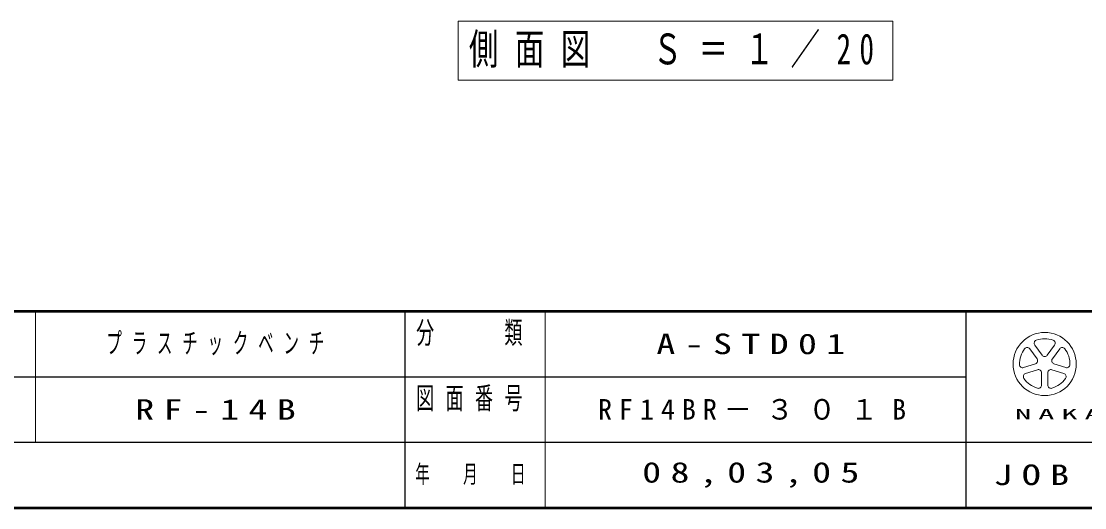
# Model space of a CAD drawing. Units: millimetres on the paper, scale 1:20. Extents: x -365 to 0, y 0 to 257.
# Drawn here: x -171 to -57.3, y 0 to 52 of the extents above; entities that cross this region are included whole.
import ezdxf

# ---------------------------------------------------------------- set-up
doc = ezdxf.new("R2010")
doc.units = ezdxf.units.MM
doc.layers.add('LY_1', color=7, linetype='Continuous', lineweight=25)
doc.layers.add('LY_3', color=7, linetype='Continuous', lineweight=13)
doc.styles.add('ＭＳ ゴシック', font='')
doc.styles.get('ＭＳ ゴシック').set_extended_font_data('MS Gothic')

msp = doc.modelspace()

# ---------------------------------------------------------------- linework, layer by layer
at = {"layer": 'LY_1', "lineweight": 13}
for p, q in [((-77.798, 52.01), (-124.298, 52.01)), ((-124.298, 52.01), (-124.298, 45.71)), ((-77.798, 45.71), (-77.798, 52.01)), ((-124.298, 45.71), (-77.798, 45.71))]:
    msp.add_line(p, q, dxfattribs=at)
at = {"layer": 'LY_3', "lineweight": 50}
for p, q in [((-365, 21), (0, 21)), ((-365, 0), (0, 0))]:
    msp.add_line(p, q, dxfattribs=at)
at = {"layer": 'LY_3'}
for p, q in [((-169.5, 21), (-169.5, 7)), ((-115, 21), (-115, 0)), ((-62.629, 17.393), (-61.844, 16.313)), ((-61.298, 16.313), (-60.513, 17.393)), ((-62.39, 15.917), (-63.175, 16.997)), ((-59.967, 16.997), (-60.752, 15.917)), ((-63.828, 14.985), (-62.559, 15.397)), ((-60.583, 15.397), (-59.313, 14.985)), ((-62.35, 14.755), (-63.62, 14.343)), ((-61.908, 13.099), (-61.908, 14.434)), ((-61.233, 14.434), (-61.233, 13.099)), ((-59.522, 14.343), (-60.792, 14.755))]:
    msp.add_line(p, q, dxfattribs=at)
at = {"layer": 'LY_3', "color": 211, "lineweight": 25}
for p, q in [((-130, 21), (-130, 0)), ((-70, 21), (-70, 0)), ((-182.5, 14), (-70, 14)), ((-237.5, 7), (0, 7))]:
    msp.add_line(p, q, dxfattribs=at)
at = {"layer": 'LY_3'}
msp.add_circle((-61.571, 15.363), 3.375, dxfattribs=at)
for centre, radius, start, end in [((-63.448, 16.798), 0.338, 35.99999, 142.60154), ((-62.356, 17.592), 0.338, 109.39847, 215.99997), ((-61.571, 15.363), 2.7, 70.60155, 109.39847), ((-60.786, 17.592), 0.338, 324, 70.60155), ((-59.694, 16.798), 0.338, 37.39846, 143.99995), ((-61.571, 15.363), 2.7, 142.60154, 181.39846), ((-61.571, 16.512), 0.338, 215.99998, 324), ((-61.571, 15.363), 2.7, 358.60155, 37.39847), ((-63.933, 15.306), 0.338, 181.39848, 287.99997), ((-62.663, 15.718), 0.338, 287.99998, 35.99999), ((-60.479, 15.718), 0.338, 143.99996, 251.99999), ((-59.209, 15.306), 0.338, 252.00001, 358.60156), ((-63.516, 14.022), 0.338, 107.99999, 214.60154), ((-61.571, 15.363), 2.7, 214.60156, 253.39848), ((-62.246, 14.434), 0.338, 359.99997, 107.99999), ((-60.896, 14.434), 0.338, 71.99997, 179.99999), ((-61.571, 15.363), 2.7, 286.60155, 325.39847), ((-59.626, 14.022), 0.338, 325.39847, 71.99996), ((-62.246, 13.099), 0.338, 253.39847, 359.99997), ((-60.896, 13.099), 0.338, 179.99999, 286.60154)]:
    msp.add_arc(centre, radius, start, end, dxfattribs=at)

# ---------------------------------------------------------------- texts
at = {"layer": 'LY_1', "attachment_point": 5, "style": 'ＭＳ ゴシック'}
for s, insert, char_height in [('\\T1.56;\\W0.7;側面図\u3000Ｓ＝１／20', (-101.048, 48.86), 3.299), ('\\T1.64;\\W0.55;プラスチックベンチ', (-149.75, 17.5), 2.199), ('\\T1.5;\\W1.35;A-STD01', (-92.5, 17.5), 2.199), ('\\T1.5;\\W1.35;RF-14B', (-149.75, 10.5), 2.199), ('\\T1.5;RF14BR－３０１B', (-92.5, 10.5), 2.199), ('\\T1.5;\\W1.35;08,03,05', (-92.5, 3.5), 2.199)]:
    msp.add_mtext(s, dxfattribs=dict(at, insert=insert, char_height=char_height))
at = {"layer": 'LY_3', "color": 4, "style": 'ＭＳ ゴシック'}
for s, insert, char_height, attachment_point in [('\\T1.64;\\W0.6;分\u3000\u3000類', (-122.5, 19.9), 2.346, 2), ('\\T1.64;\\W0.6;図面番号', (-122.5, 12.9), 2.346, 2), ('\\T1.44;\\W2.3;NAKAMURA\\~MFG.CORPORATION', (-35, 10), 1.1, 5), ('\\T1.64;\\W0.6;年\u3000月\u3000日', (-122.5, 3.5), 1.906, 5), ('\\T1.5;\\W1.35;JOB', (-62.5, 3.5), 2.199, 5)]:
    msp.add_mtext(s, dxfattribs=dict(at, insert=insert, char_height=char_height, attachment_point=attachment_point))

doc.saveas('drawing.dxf')
